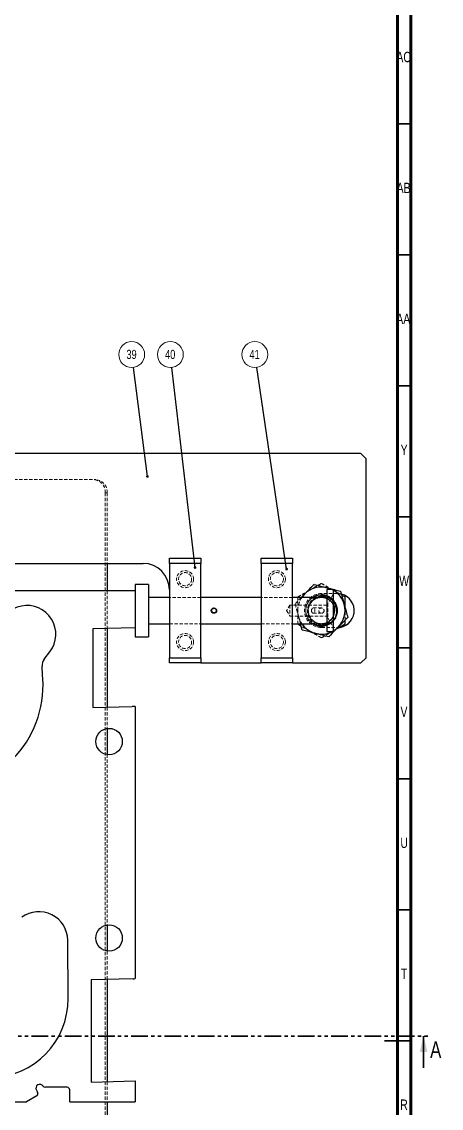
# Model space of a CAD drawing. Header units: millimetres. Extents: x 4 to 907, y 5 to 1495.
# Drawn here: x 746.7 to 906.7, y 724.2 to 1139 of the extents above; entities that cross this region are included whole.
import ezdxf

# ---------------------------------------------------------------- set-up
doc = ezdxf.new("R2010")
doc.units = ezdxf.units.MM
doc.linetypes.add('HIDDEN', pattern=[1.905, 1.27, -0.635])
doc.linetypes.add('PHANTOM', pattern=[12.7, 6.35, -1.27, 1.27, -1.27, 1.27, -1.27])
doc.styles.add('SLDTEXTSTYLE0', font='TXT', dxfattribs={"width": 0.75})
doc.dimstyles.new('SLDDIMSTYLE1', dxfattribs={"dimtxt": 0.18, "dimasz": 1.016, "dimexe": 0, "dimexo": 0.0625, "dimgap": 0, "dimtad": 0, "dimtih": 1, "dimtoh": 1, "dimdec": 0, "dimrnd": 1e-09, "dimzin": 0, "dimdsep": 46, "dimtxsty": 'Standard', "dimblk1": 'DOT', "dimblk2": 'DOT', "dimsah": 1, "dimcen": 0.09, "dimadec": 0, "dimazin": 0, "dimtfac": 1.016, "dimtdec": 0, "dimtofl": 0, "dimtmove": 0, "dimatfit": 3, "dimldrblk": 'DOT', "dimfxl": 1, "dimfrac": 2, "dimtolj": 1, "dimtzin": 0, "dimarcsym": 0})

# ---------------------------------------------------------------- blocks, each defined once
blk = doc.blocks.new('SW_NOTE_9')
at = {"color": 0, "linetype": 'Continuous', "lineweight": 0}
blk.add_circle((-0.63, 4.9), 4.94, dxfattribs=at)
at = {"color": 0, "linetype": 'Continuous', "lineweight": 0, "insert": (-0.7, 6.71), "char_height": 3.5, "attachment_point": 2, "style": 'SLDTEXTSTYLE0'}
blk.add_mtext('39', dxfattribs=at)
blk = doc.blocks.new('_Dot')
at = {"color": 0, "linetype": 'ByBlock', "lineweight": -2}
blk.add_line((-0.5, 0), (-1, 0), dxfattribs=at)
at = {"color": 0, "linetype": 'ByBlock', "const_width": 0.5}
blk.add_lwpolyline([(-0.25, 0, 1), (0.25, 0, 1)], format="xyb", close=True, dxfattribs=at)
blk = doc.blocks.new('SW_NOTE_10')
at = {"color": 0, "linetype": 'Continuous', "lineweight": 0}
blk.add_circle((-0.57, 4.91), 4.94, dxfattribs=at)
at = {"color": 0, "linetype": 'Continuous', "lineweight": 0, "insert": (-0.64, 6.72), "char_height": 3.5, "attachment_point": 2, "style": 'SLDTEXTSTYLE0'}
blk.add_mtext('40', dxfattribs=at)
blk = doc.blocks.new('SW_NOTE_11')
at = {"color": 0, "linetype": 'Continuous', "lineweight": 0}
blk.add_circle((-0.72, 4.89), 4.94, dxfattribs=at)
at = {"color": 0, "linetype": 'Continuous', "lineweight": 0, "insert": (-0.8, 6.69), "char_height": 3.5, "attachment_point": 2, "style": 'SLDTEXTSTYLE0'}
blk.add_mtext('41', dxfattribs=at)

msp = doc.modelspace()

# ---------------------------------------------------------------- linework, layer by layer
at = {"color": 7, "linetype": 'Continuous', "lineweight": 70}
for p, q in [((895, 1495), (895, 5)), ((890, 1490), (890, 10))]:
    msp.add_line(p, q, dxfattribs=at)
at = {"color": 7, "linetype": 'Continuous', "lineweight": 35}
for p, q in [((890, 1100), (895, 1100)), ((890, 1050), (895, 1050)), ((890, 1000), (895, 1000)), ((890, 950), (895, 950)), ((890, 900), (895, 900)), ((890, 850), (895, 850)), ((890, 800), (895, 800)), ((899.92, 739.71), (899.92, 751.71)), ((895.001, 750), (884.999, 750)), ((890, 750), (895, 750))]:
    msp.add_line(p, q, dxfattribs=at)
at = {"color": 7, "linetype": 'Continuous', "lineweight": 25}
for p, q in [((875.958, 974.21), (682.958, 974.21)), ((877.958, 972.21), (875.958, 974.21)), ((877.958, 896.21), (877.958, 972.21)), ((802.958, 932.21), (802.958, 934.21)), ((802.958, 934.21), (814.958, 934.21)), ((814.958, 934.21), (814.958, 932.21)), ((837.958, 934.21), (849.958, 934.21)), ((837.958, 932.21), (837.958, 934.21)), ((849.958, 934.21), (849.958, 932.21)), ((682.958, 932.21), (792.958, 932.21)), ((779.24, 932.21), (779.24, 921.71)), ((814.958, 932.21), (802.958, 932.21)), ((802.958, 932.21), (802.958, 896.21)), ((814.958, 896.21), (814.958, 932.21)), ((849.958, 932.21), (837.958, 932.21)), ((837.958, 932.21), (837.958, 896.21)), ((849.958, 896.21), (849.958, 932.21)), ((789.958, 921.71), (677.958, 921.71)), ((794.958, 924.21), (789.958, 924.21)), ((789.958, 924.21), (789.958, 904.21)), ((794.958, 924.21), (794.958, 904.21)), ((865.458, 922.21), (862.958, 922.21)), ((862.958, 922.21), (862.958, 906.21)), ((865.458, 922.21), (865.458, 906.21)), ((802.958, 919.21), (794.958, 919.21)), ((837.958, 919.21), (814.958, 919.21)), ((862.958, 919.21), (849.958, 919.21)), ((868.65, 920.161), (869.958, 919.406)), ((794.958, 909.21), (802.958, 909.21)), ((814.958, 909.21), (837.958, 909.21)), ((849.958, 909.21), (862.958, 909.21)), ((853.667, 906.804), (853.002, 909.21)), ((863, 908.616), (862.282, 908.358)), ((869.958, 909.014), (868.102, 907.942)), ((773.799, 907.27), (773.783, 877.263)), ((789.958, 907.67), (773.799, 907.27)), ((779.24, 907.405), (779.24, 877.399)), ((862.958, 906.21), (865.458, 906.21)), ((789.958, 904.21), (794.958, 904.21)), ((755.231, 895.618), (757.429, 898.513)), ((802.958, 896.21), (814.958, 896.21)), ((802.958, 894.21), (802.958, 896.21)), ((814.958, 896.21), (814.958, 894.21)), ((837.958, 896.21), (849.958, 896.21)), ((837.958, 894.21), (837.958, 896.21)), ((849.958, 896.21), (849.958, 894.21)), ((875.958, 894.21), (877.958, 896.21)), ((754.635, 889.547), (754.425, 892.953)), ((814.958, 894.21), (802.958, 894.21)), ((814.958, 894.21), (837.958, 894.21)), ((849.958, 894.21), (837.958, 894.21)), ((849.958, 894.21), (875.958, 894.21)), ((754.721, 888.14), (754.635, 889.547)), ((773.783, 877.263), (788.809, 877.635)), ((789.958, 877.553), (789.958, 773.694)), ((779.24, 869.209), (779.24, 859.211)), ((779.24, 794.209), (779.24, 784.211)), ((764.327, 766.083), (764.184, 788.345)), ((773.128, 773.216), (773.107, 734.21)), ((789.106, 773.612), (773.128, 773.216)), ((779.24, 773.368), (779.24, 734.362)), ((773.107, 734.21), (789.958, 734.627)), ((789.958, 734.627), (789.958, 726.71)), ((752.258, 731.11), (752.724, 730.304)), ((763.958, 732.21), (755.662, 732.21)), ((764.958, 726.71), (764.958, 731.21)), ((677.958, 726.71), (748.5, 726.71)), ((752.358, 728.938), (748.5, 726.71)), ((764.958, 726.71), (789.958, 726.71)), ((779.24, 726.71), (779.24, 689.21))]:
    msp.add_line(p, q, dxfattribs=at)
at = {"color": 7, "linetype": 'HIDDEN', "lineweight": 18}
for p, q in [((715.208, 964.21), (774.909, 964.21)), ((778.49, 959.21), (779.24, 959.21)), ((778.49, 959.21), (778.49, 689.21)), ((779.24, 959.21), (779.24, 932.21)), ((779.24, 921.71), (779.24, 907.405)), ((814.958, 919.21), (802.958, 919.21)), ((814.958, 919.21), (802.958, 919.21)), ((849.958, 919.21), (837.958, 919.21)), ((849.958, 919.21), (837.958, 919.21)), ((853.251, 919.21), (850.898, 916.821)), ((857.641, 919.21), (856.682, 918.419)), ((866.958, 920.71), (860.958, 920.71)), ((863.458, 916.96), (862.958, 916.96)), ((865.458, 920.424), (863.458, 916.96)), ((863.458, 916.96), (863.458, 911.46)), ((866.116, 917.196), (866.043, 917.394)), ((848.958, 916.31), (847.696, 914.21)), ((847.696, 914.21), (848.958, 912.11)), ((848.958, 916.31), (848.958, 912.11)), ((862.958, 916.31), (848.958, 916.31)), ((860.958, 915.21), (857.802, 915.21)), ((857.802, 913.21), (860.958, 913.21)), ((869.958, 914.21), (869.958, 915.431)), ((869.958, 910.524), (869.958, 914.21)), ((802.958, 909.21), (814.958, 909.21)), ((802.958, 909.21), (814.958, 909.21)), ((837.958, 909.21), (849.958, 909.21)), ((837.958, 909.21), (849.958, 909.21)), ((848.958, 912.11), (862.958, 912.11)), ((858.481, 909.893), (857.728, 910.324)), ((863, 908.616), (861.63, 908.344)), ((862.958, 911.46), (863.458, 911.46)), ((863.458, 911.46), (865.458, 907.996)), ((865.34, 911.848), (864.835, 910.971)), ((860.958, 907.71), (866.958, 907.71)), ((865.081, 906.21), (865.458, 906.416)), ((779.24, 877.399), (779.24, 869.209)), ((779.24, 859.211), (779.24, 794.209)), ((779.24, 784.211), (779.24, 773.368)), ((779.24, 734.362), (779.24, 726.71))]:
    msp.add_line(p, q, dxfattribs=at)
at = {"color": 7, "linetype": 'PHANTOM', "lineweight": 35}
msp.add_line((636.048, 751.71), (901.92, 751.71), dxfattribs=at)
at = {"color": 7, "linetype": 'Continuous', "lineweight": 25, "flags": 128}
for points in [[(865.081, 922.21), (864.336, 922.552), (863.218, 922.922)], [(854.544, 920.524), (853.774, 919.633), (853.474, 919.21)]]:
    msp.add_lwpolyline(points, dxfattribs=at)
at = {"color": 7, "linetype": 'HIDDEN', "lineweight": 18, "flags": 128}
for points in [[(865.458, 922.004), (865.396, 922.04), (865.081, 922.21)], [(856.293, 916.273), (856.493, 916.675), (857.323, 917.788)], [(868.588, 920.502), (868.513, 920.521), (866.958, 920.71)], [(857.178, 914.21), (857.225, 914.593), (857.361, 914.917), (857.563, 915.134), (857.802, 915.21), (858.041, 915.134), (858.243, 914.917), (858.379, 914.593), (858.426, 914.21), (858.379, 913.827), (858.243, 913.503), (858.041, 913.286), (857.802, 913.21), (857.563, 913.286), (857.361, 913.503), (857.225, 913.827), (857.178, 914.21)]]:
    msp.add_lwpolyline(points, dxfattribs=at)
at = {"color": 7, "linetype": 'HIDDEN', "lineweight": 18}
for centre, radius in [((808.958, 926.21), 3.25), ((843.958, 926.21), 3.25), ((808.958, 926.21), 2.5), ((843.958, 926.21), 2.5), ((860.958, 914.21), 1), ((808.958, 902.21), 3.25), ((808.958, 902.21), 2.5), ((843.958, 902.21), 3.25), ((843.958, 902.21), 2.5)]:
    msp.add_circle(centre, radius, dxfattribs=at)
at = {"color": 7, "linetype": 'Continuous', "lineweight": 25}
for centre, radius in [((819.958, 914.21), 1), ((819.958, 914.21), 0.906), ((779.958, 864.21), 5.05), ((779.958, 789.21), 5.05)]:
    msp.add_circle(centre, radius, dxfattribs=at)
at = {"color": 7, "linetype": 'HIDDEN', "lineweight": 18}
for centre, radius, start, end in [((773.799, 959.523), 4.701, 356.18878, 85.598), ((774.549, 959.523), 4.701, 356.18878, 85.598), ((860.958, 914.21), 9, 146.25101, 195.45119), ((860.958, 914.21), 6.5, 90, 270), ((860.958, 914.21), 6, 135.45119, 237.79678), ((860.958, 914.21), 5, 25.84193, 180), ((860.958, 914.21), 5.1, 315.77503, 135.45119), ((860.958, 914.21), 6, 41.40962, 70.52878), ((860.958, 914.21), 5, 180, 334.06016), ((860.958, 914.21), 9, 195.45119, 213.74899), ((860.958, 914.21), 6, 282.7517, 318.59038)]:
    msp.add_arc(centre, radius, start, end, dxfattribs=at)
at = {"color": 7, "linetype": 'Continuous', "lineweight": 25}
for centre, radius, start, end in [((792.958, 922.21), 10, 0, 90), ((860.958, 914.21), 9, 75.45119, 135.45119), ((860.958, 914.21), 9, 15.45119, 60), ((860.958, 914.21), 6, 70.52878, 123.55731), ((860.958, 914.21), 6, 318.59038, 41.40962), ((866.958, 914.21), 6.5, 270, 75.47483), ((748.668, 905.164), 11, 322.7916, 170.15119), ((860.958, 914.21), 5, 334.06016, 25.84193), ((860.958, 914.21), 9, 315.45119, 15.45119), ((860.958, 914.21), 9, 213.74899, 255.45119), ((860.958, 914.21), 6, 237.79678, 282.7517), ((860.958, 914.21), 9, 255.45119, 297.26604), ((860.958, 914.21), 9, 300, 315.45119), ((758.417, 893.199), 4, 142.7916, 183.53693), ((714.796, 885.696), 40, 314.96943, 3.50302), ((788.958, 871.637), 6, 80.40593, 91.41839), ((753.184, 788.275), 11, 0.36878, 126.3847), ((788.958, 779.61), 6, 271.41839, 279.59407), ((734.328, 765.89), 30, 271.42957, 0.36878), ((753.558, 731.86), 1.5, 32.68364, 210), ((751.858, 729.804), 1, 300, 30), ((755.662, 733.21), 1, 212.68364, 270), ((763.958, 731.21), 1, 0, 90)]:
    msp.add_arc(centre, radius, start, end, dxfattribs=at)
at = {"color": 7, "linetype": 'HIDDEN', "lineweight": 18}
for points, knots in [([(851.958, 919.406), (852.688, 919.828), (854.163, 920.68), (855.688, 921.56), (856.458, 922.004)], [0, 0, 0, 0, 0.4954595, 1, 1, 1, 1]), ([(856.458, 922.004), (856.564, 922.066), (857.372, 922.532), (858.895, 923.412), (860.266, 924.203), (860.958, 924.602)], [0, 0, 0, 0, 0.0700926, 0.5307849, 1, 1, 1, 1]), ([(860.958, 924.602), (861.688, 924.181), (863.163, 923.329), (864.688, 922.449), (865.458, 922.004)], [0, 0, 0, 0, 0.4954595, 1, 1, 1, 1]), ([(865.458, 922.004), (865.564, 921.943), (866.372, 921.477), (867.451, 920.853), (868.391, 920.311), (868.65, 920.161)], [0, 0, 0, 0, 0.09927857, 0.75180676, 1, 1, 1, 1]), ([(852.283, 911.812), (852.25, 911.931), (852.002, 912.83), (851.533, 914.525), (851.111, 916.051), (850.898, 916.821)], [0, 0, 0, 0, 0.0700907, 0.5307847, 1, 1, 1, 1]), ([(851.958, 914.21), (851.958, 914.683), (851.958, 916.441), (851.958, 918.154), (851.958, 919.406)], [0, 0, 0, 0, 0.2686329, 1, 1, 1, 1]), ([(857.76, 909.133), (857.397, 909.398), (856.402, 910.121), (855.275, 911.861), (854.796, 914.214), (855.284, 916.544), (856.375, 918.352), (857.452, 918.978), (857.85, 919.21)], [0, 0, 0, 0, 0.11131, 0.3045483, 0.4988629, 0.6931774, 0.8864153, 1, 1, 1, 1]), ([(862.282, 908.358), (861.842, 908.289), (860.629, 908.098), (858.599, 908.53), (856.606, 909.854), (855.27, 911.856), (854.801, 914.21), (855.27, 916.565), (856.605, 918.564), (858.601, 919.898), (860.958, 920.366), (863.314, 919.898), (865.31, 918.564), (866.645, 916.565), (867.113, 914.213), (866.649, 911.846), (865.42, 910.072), (864.248, 909.081), (863.573, 908.844), (863.433, 908.795)], [0, 0, 0, 0, 0.0367695, 0.101226, 0.1661189, 0.2304556, 0.2951506, 0.3598455, 0.424182, 0.489075, 0.5535315, 0.6179888, 0.6828811, 0.7472181, 0.811913, 0.876608, 0.9409451, 0.9877597, 1, 1, 1, 1]), ([(858.883, 918.839), (858.626, 918.75), (857.82, 918.471), (856.749, 917.45), (855.848, 915.932), (855.511, 914.162), (855.769, 912.361), (856.612, 910.729), (857.961, 909.446), (859.67, 908.671), (861.566, 908.492), (863.417, 908.959), (865.01, 909.939), (865.682, 910.93), (865.995, 911.391)], [0, 0, 0, 0, 0.039376, 0.1233373, 0.2076407, 0.2936243, 0.379772, 0.4677274, 0.5558851, 0.6456429, 0.7358153, 0.8273731, 0.9195626, 1, 1, 1, 1]), ([(857.728, 910.324), (857.314, 910.715), (856.484, 911.499), (855.809, 913.12), (855.671, 914.863), (856.12, 916.595), (857.135, 918.051), (858.172, 918.965), (858.876, 919.171), (859.009, 919.21)], [0, 0, 0, 0, 0.1562929, 0.3133702, 0.4730926, 0.6340016, 0.7971503, 0.9619007, 1, 1, 1, 1]), ([(857.728, 910.324), (857.611, 910.428), (857.002, 910.964), (856.169, 912.231), (855.773, 914.208), (856.168, 916.197), (857.293, 917.864), (858.895, 918.995), (860.128, 919.143), (860.698, 919.211)], [0, 0, 0, 0, 0.0390459, 0.2022774, 0.3664196, 0.5305611, 0.6937927, 0.8584381, 1, 1, 1, 1]), ([(861.123, 919.23), (861.725, 919.159), (862.989, 919.01), (864.634, 917.863), (865.703, 916.203), (866.139, 914.748), (865.971, 913.999), (865.947, 913.893)], [0, 0, 0, 0, 0.223687, 0.4700107, 0.7142222, 0.9597952, 1, 1, 1, 1]), ([(862.282, 920.062), (862.892, 919.784), (864.113, 919.227), (865.43, 917.679), (866.127, 915.871), (866.146, 914.505), (866.007, 913.83), (865.989, 913.742)], [0, 0, 0, 0, 0.249364, 0.4989777, 0.7406287, 0.9661882, 1, 1, 1, 1]), ([(862.958, 919.813), (863.055, 919.796), (863.923, 919.639), (864.876, 918.987), (865.376, 918.198), (865.458, 918.07)], [0, 0, 0, 0, 0.09568503, 0.85316039, 1, 1, 1, 1]), ([(862.958, 919.306), (863.27, 919.205), (864.174, 918.911), (865.057, 918.245), (865.416, 917.637), (865.458, 917.566)], [0, 0, 0, 0, 0.31856828, 0.92018222, 1, 1, 1, 1]), ([(819.958, 915.21), (820.071, 915.205), (820.223, 915.198), (820.35, 915.121), (820.381, 915.102)], [0, 0, 0, 0, 0.7503764, 1, 1, 1, 1]), ([(820.94, 914.296), (820.949, 914.232), (820.968, 914.089), (820.917, 913.954), (820.889, 913.88)], [0, 0, 0, 0, 0.4529853, 1, 1, 1, 1]), ([(851.958, 909.014), (851.958, 909.45), (851.958, 911.144), (851.958, 912.904), (851.958, 914.21)], [0, 0, 0, 0, 0.2575513, 1, 1, 1, 1]), ([(866.519, 912.661), (866.623, 912.918), (866.938, 913.703), (866.84, 914.556), (866.775, 915.129)], [0, 0, 0, 0, 0.3280116, 1, 1, 1, 1]), ([(856.458, 906.416), (856.351, 906.478), (855.543, 906.944), (854.02, 907.823), (852.649, 908.615), (851.958, 909.014)], [0, 0, 0, 0, 0.070087, 0.5307849, 1, 1, 1, 1]), ([(853.002, 909.21), (852.998, 909.226), (852.763, 910.075), (852.521, 910.952), (852.283, 911.812)], [0, 0, 0, 0, 0.0187036, 1, 1, 1, 1]), ([(860.692, 909.21), (860.117, 909.271), (858.929, 909.396), (858.003, 910.154), (857.525, 910.545)], [0, 0, 0, 0, 0.4840587, 1, 1, 1, 1]), ([(860.733, 909.21), (860.286, 909.246), (859.27, 909.326), (858.285, 909.876), (857.787, 910.277), (857.728, 910.324)], [0, 0, 0, 0, 0.41028048, 0.93077107, 1, 1, 1, 1]), ([(864.835, 910.971), (864.736, 910.859), (864.201, 910.255), (863.02, 909.426), (861.791, 909.278), (861.223, 909.21)], [0, 0, 0, 0, 0.1083297, 0.5886552, 1, 1, 1, 1]), ([(864.835, 910.971), (864.635, 910.757), (864.05, 910.13), (862.866, 909.41), (861.825, 909.273), (861.348, 909.21)], [0, 0, 0, 0, 0.2191715, 0.6425248, 1, 1, 1, 1]), ([(862.971, 909.301), (863.136, 909.37), (863.921, 909.698), (864.432, 910.409), (864.835, 910.971)], [0, 0, 0, 0, 0.209504, 1, 1, 1, 1]), ([(865.458, 910.475), (865.079, 910.048), (864.463, 909.352), (863.557, 908.804), (863.109, 908.653), (863, 908.616)], [0, 0, 0, 0, 0.5457141, 0.8891286, 1, 1, 1, 1]), ([(865.458, 910.351), (865.38, 910.217), (865.147, 909.816), (864.724, 909.604), (864.442, 909.462)], [0, 0, 0, 0, 0.3322196, 1, 1, 1, 1]), ([(860.958, 903.818), (860.227, 904.24), (858.752, 905.091), (857.227, 905.972), (856.458, 906.416)], [0, 0, 0, 0, 0.4954595, 1, 1, 1, 1]), ([(865.458, 906.416), (865.351, 906.354), (864.543, 905.888), (863.02, 905.009), (861.649, 904.217), (860.958, 903.818)], [0, 0, 0, 0, 0.070087, 0.5307849, 1, 1, 1, 1]), ([(868.102, 907.942), (867.985, 907.875), (867.122, 907.377), (866.23, 906.862), (865.458, 906.416)], [0, 0, 0, 0, 0.134442, 1, 1, 1, 1])]:
    msp.add_open_spline(points, degree=3, knots=knots, dxfattribs=at)
at = {"color": 7, "linetype": 'Continuous', "lineweight": 25}
for points, knots in [([(858.189, 924.227), (857.883, 923.916), (856.695, 922.709), (855.46, 921.455), (854.544, 920.524)], [0, 0, 0, 0, 0.2575525, 1, 1, 1, 1]), ([(858.189, 924.227), (859.006, 924.015), (860.654, 923.587), (862.358, 923.145), (863.218, 922.922)], [0, 0, 0, 0, 0.49545945, 1, 1, 1, 1]), ([(863.218, 922.922), (863.338, 922.891), (864.24, 922.656), (865.943, 922.215), (867.475, 921.817), (868.248, 921.616)], [0, 0, 0, 0, 0.0700948, 0.5307834, 1, 1, 1, 1]), ([(868.248, 921.616), (868.473, 920.803), (868.926, 919.161), (869.396, 917.464), (869.632, 916.608)], [0, 0, 0, 0, 0.4954582, 1, 1, 1, 1]), ([(854.544, 920.524), (854.211, 920.186), (853.775, 919.743), (853.351, 919.312), (853.251, 919.21)], [0, 0, 0, 0, 0.7639438, 1, 1, 1, 1]), ([(857.85, 919.21), (858.114, 919.406), (859.007, 920.066), (860.889, 920.374), (862.3, 919.991), (862.958, 919.813)], [0, 0, 0, 0, 0.1832033, 0.6193312, 1, 1, 1, 1]), ([(859.009, 919.21), (859.442, 919.377), (860.445, 919.763), (861.87, 919.763), (862.695, 919.417), (862.958, 919.306)], [0, 0, 0, 0, 0.341914, 0.7906128, 1, 1, 1, 1]), ([(865.458, 918.07), (865.847, 917.57), (866.724, 916.447), (867.087, 914.21), (866.724, 911.973), (865.847, 910.85), (865.458, 910.351)], [0, 0, 0, 0, 0.2222252, 0.4999996, 0.777774, 1, 1, 1, 1]), ([(865.458, 917.566), (865.773, 917.118), (866.457, 916.147), (866.823, 914.299), (866.564, 912.394), (866.047, 911.044), (865.518, 910.534), (865.458, 910.475)], [0, 0, 0, 0, 0.2129012, 0.4622543, 0.7123452, 0.9671564, 1, 1, 1, 1]), ([(869.958, 915.431), (869.958, 915.496), (869.958, 916.844), (869.958, 918.156), (869.958, 919.406)], [0, 0, 0, 0, 0.0477697, 1, 1, 1, 1]), ([(869.632, 916.608), (869.665, 916.489), (869.914, 915.59), (870.382, 913.895), (870.804, 912.369), (871.017, 911.6)], [0, 0, 0, 0, 0.0700908, 0.5307848, 1, 1, 1, 1]), ([(857.76, 909.133), (858.399, 908.9), (859.678, 908.433), (861.567, 908.548), (862.569, 909.085), (862.971, 909.301)], [0, 0, 0, 0, 0.37410828, 0.7489985, 1, 1, 1, 1]), ([(871.017, 911.6), (870.711, 911.289), (869.522, 910.082), (868.288, 908.828), (867.371, 907.897)], [0, 0, 0, 0, 0.25755177, 1, 1, 1, 1]), ([(869.958, 909.014), (869.958, 909.447), (869.958, 909.943), (869.958, 910.458), (869.958, 910.524)], [0, 0, 0, 0, 0.8726215, 1, 1, 1, 1]), ([(858.697, 905.499), (858.577, 905.53), (857.675, 905.764), (855.972, 906.206), (854.44, 906.603), (853.667, 906.804)], [0, 0, 0, 0, 0.0700894, 0.5307858, 1, 1, 1, 1]), ([(863.726, 904.193), (862.909, 904.405), (861.261, 904.833), (859.557, 905.276), (858.697, 905.499)], [0, 0, 0, 0, 0.4954593, 1, 1, 1, 1]), ([(867.371, 907.897), (867.04, 907.56), (865.806, 906.306), (864.605, 905.086), (863.726, 904.193)], [0, 0, 0, 0, 0.2686337, 1, 1, 1, 1])]:
    msp.add_open_spline(points, degree=3, knots=knots, dxfattribs=at)
at = {"color": 7, "linetype": 'Continuous', "lineweight": 35}
msp.add_solid([(899.92, 751.71), (898.42, 745.71), (901.42, 745.71)], dxfattribs=at)

# ---------------------------------------------------------------- block references
at = {"color": 7, "linetype": 'Continuous', "lineweight": 0}
for name, p in [('SW_NOTE_9', (789.223, 1007.052)), ('SW_NOTE_10', (803.909, 1007.044)), ('SW_NOTE_11', (836.258, 1007.065))]:
    msp.add_blockref(name, p, dxfattribs=at)

# ---------------------------------------------------------------- texts
at = {"color": 7, "linetype": 'Continuous', "lineweight": 0, "attachment_point": 2, "style": 'SLDTEXTSTYLE0'}
for s, insert, char_height in [('AC', (892.298, 1127.56), 3.9688), ('AB', (892.31, 1077.56), 3.9688), ('AA', (892.179, 1027.56), 3.9688), ('Y', (892.485, 977.56), 3.969), ('W', (892.503, 927.56), 3.969), ('V', (892.439, 877.56), 3.969), ('U', (892.506, 827.56), 3.969), ('T', (892.488, 777.56), 3.969), ('R', (892.444, 727.56), 3.969)]:
    msp.add_mtext(s, dxfattribs=dict(at, insert=insert, char_height=char_height))
at = {"color": 7, "linetype": 'Continuous', "insert": (902.42, 749.775), "char_height": 6.35, "attachment_point": 1, "style": 'SLDTEXTSTYLE0'}
msp.add_mtext('A', dxfattribs=at)

# ---------------------------------------------------------------- leaders
at = {"color": 7, "linetype": 'Continuous', "lineweight": 0}
for points in [[(794.598, 965.419), (789.223, 1007.052)], [(812.743, 930.649), (803.909, 1007.044)], [(847.684, 930.044), (836.258, 1007.065)]]:
    msp.add_leader(points, dimstyle='SLDDIMSTYLE1', dxfattribs=at)

doc.saveas('drawing.dxf')
